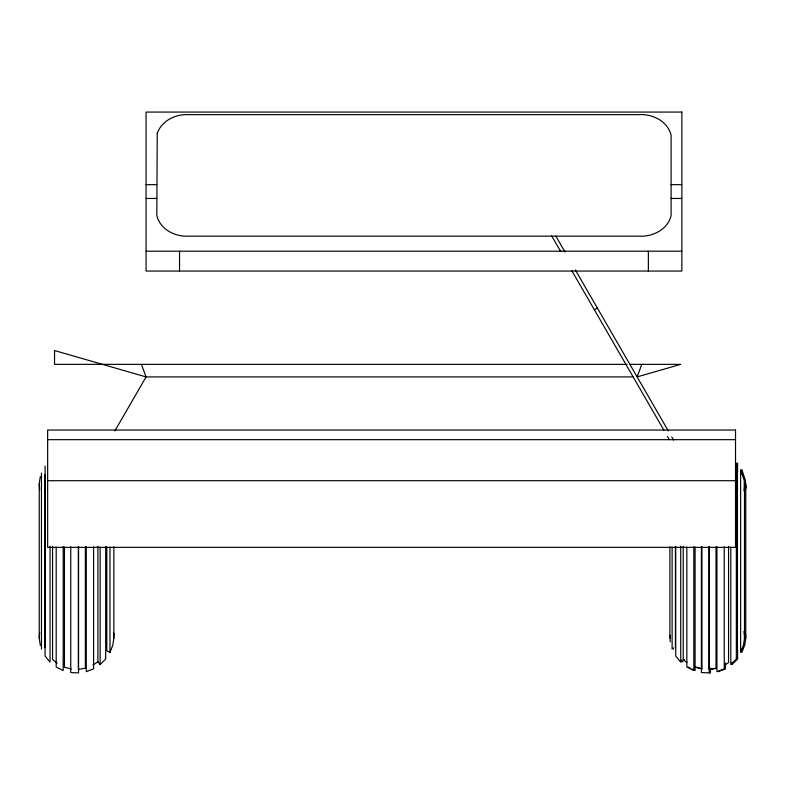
<?xml version="1.0" encoding="UTF-8"?>
<svg xmlns="http://www.w3.org/2000/svg" width="785" height="785" viewBox="0 0 785 785"><rect width="100%" height="100%" fill="white"/><g stroke="black" fill="none" stroke-linecap="round" stroke-linejoin="round"><path stroke-width="1.18" d="M744.425 488.407L744.18 480.4L740.628 469.665L740.628 652.433L743.464 645.093L744.504 638.234L744.504 483.864M745.75 484.973L745.681 488.407L745.426 480.4L741.874 469.665L741.874 474.169M40.3 645.515L39.25 638.097L39.672 632.494M670.204 641.836L670.007 635.291M39.25 638.097L39.25 484.002L40.3 476.583M113.845 546.753L113.845 638.234L112.804 645.093L109.969 652.433L106.789 650.785L106.789 546.959M745.75 483.864L745.75 638.234L744.71 645.093L741.874 652.433L741.874 648.498M743.964 490.792L744.425 487.348M745.367 489.644L745.681 487.348M641.787 364.358L637.116 376.918L680.703 364.358L629.521 364.358M114.885 430.906L146.059 376.918L141.388 364.358M684.471 659.557L681.969 662.118L681.969 659.949M97.899 546.34L97.899 661.775L100.146 664.571L105.69 659.017L105.69 546.419M92.954 665.013L97.899 661.775M724.859 665.013L728.814 662.422M594.382 309.8L597.375 308.073M718.187 671.685L725.487 668.859L725.487 663.06M710.268 669.35L716.087 668.408M146.059 184.652L156.814 184.652M671.106 184.652L681.861 184.652M146.059 198.458L156.814 198.458M671.106 198.458L681.861 198.458M146.059 251.2L681.861 251.2M627.068 364.358L54.548 364.358L54.548 350.542L146.059 376.918L633.446 376.918M47.65 439.669L735.525 439.669M47.65 480.705L735.525 480.705M696.344 667.191L702.045 668.702M695.098 667.191L701.947 668.997L701.947 546.811M71.288 668.997L64.439 667.191L64.439 547.057M688.082 667.024L690.084 668.035M692.085 669.046L695.078 670.557L695.098 547.057M686.914 662.52L683.225 659.557L683.225 546.331M57.187 663.256L52.575 659.557L52.575 546.331M555.79 236.049L564.964 251.936M575.356 269.942L668.29 430.906M671.764 436.921L673.589 440.081M551.58 235.657L560.755 251.543M571.755 270.609L663.894 430.19M667.554 436.529L669.379 439.698M39.672 489.604L39.25 484.002M745.367 632.455L745.75 638.234M743.964 631.307L744.425 634.751M113.462 632.455L113.776 634.751M744.425 633.691L744.504 638.234M113.776 633.691L113.845 638.234M737.596 463.081L737.596 471.824M737.596 650.274L737.596 659.017L732.052 664.571L732.052 662.344M737.449 471.304L737.449 650.785M736.35 463.081L736.35 659.017L730.806 664.571L730.806 547.135M728.558 546.34L728.558 661.775M724.241 546.831L724.241 668.859L716.94 671.685L716.94 546.713M716.008 546.919L716.008 668.221L709.012 669.35L709.012 546.772M710.464 668.123L710.464 672.931L701.397 672.549L701.397 546.605M709.218 546.556L709.218 672.931M693.832 546.605L693.832 670.557L686.836 667.024L686.836 547.076M680.723 546.291L680.723 662.118L675.738 656.054L675.738 546.507M675.404 546.272L675.404 647.684M673.363 647.811L673.363 649.077M672.117 547.223L672.117 649.077M669.899 546.772L669.899 638.097M648.371 251.2L648.371 271.051M179.539 251.2L179.539 271.051M109.969 547.066L109.969 652.433M100.146 547.135L100.146 664.571M93.592 546.831L93.592 668.859L86.281 671.685L86.281 546.713M85.359 546.919L85.359 668.221L78.363 669.35L78.363 546.772M78.559 546.556L78.559 672.931L70.748 672.549L70.748 546.605M63.183 546.605L63.183 670.557L56.186 667.024L56.186 547.076M50.063 546.291L50.063 662.118L45.088 656.054L45.088 466.045M44.745 474.415L44.745 647.684M41.468 473.021L41.468 649.077M157.236 133.44L156.814 215.463C159.963 229.485 175.457 237.099 188.959 236.157L638.961 236.157C652.453 237.099 667.947 229.485 671.106 215.463L671.106 135.344C667.947 121.322 652.453 113.707 638.961 114.649L188.959 114.649C175.997 113.805 161.592 120.556 157.236 133.44M681.861 112.069L146.059 112.069L146.059 271.051L681.861 271.051L681.861 112.069M735.525 430.043L47.65 430.043L47.65 547.361L735.525 547.361L735.525 430.043"/></g></svg>
